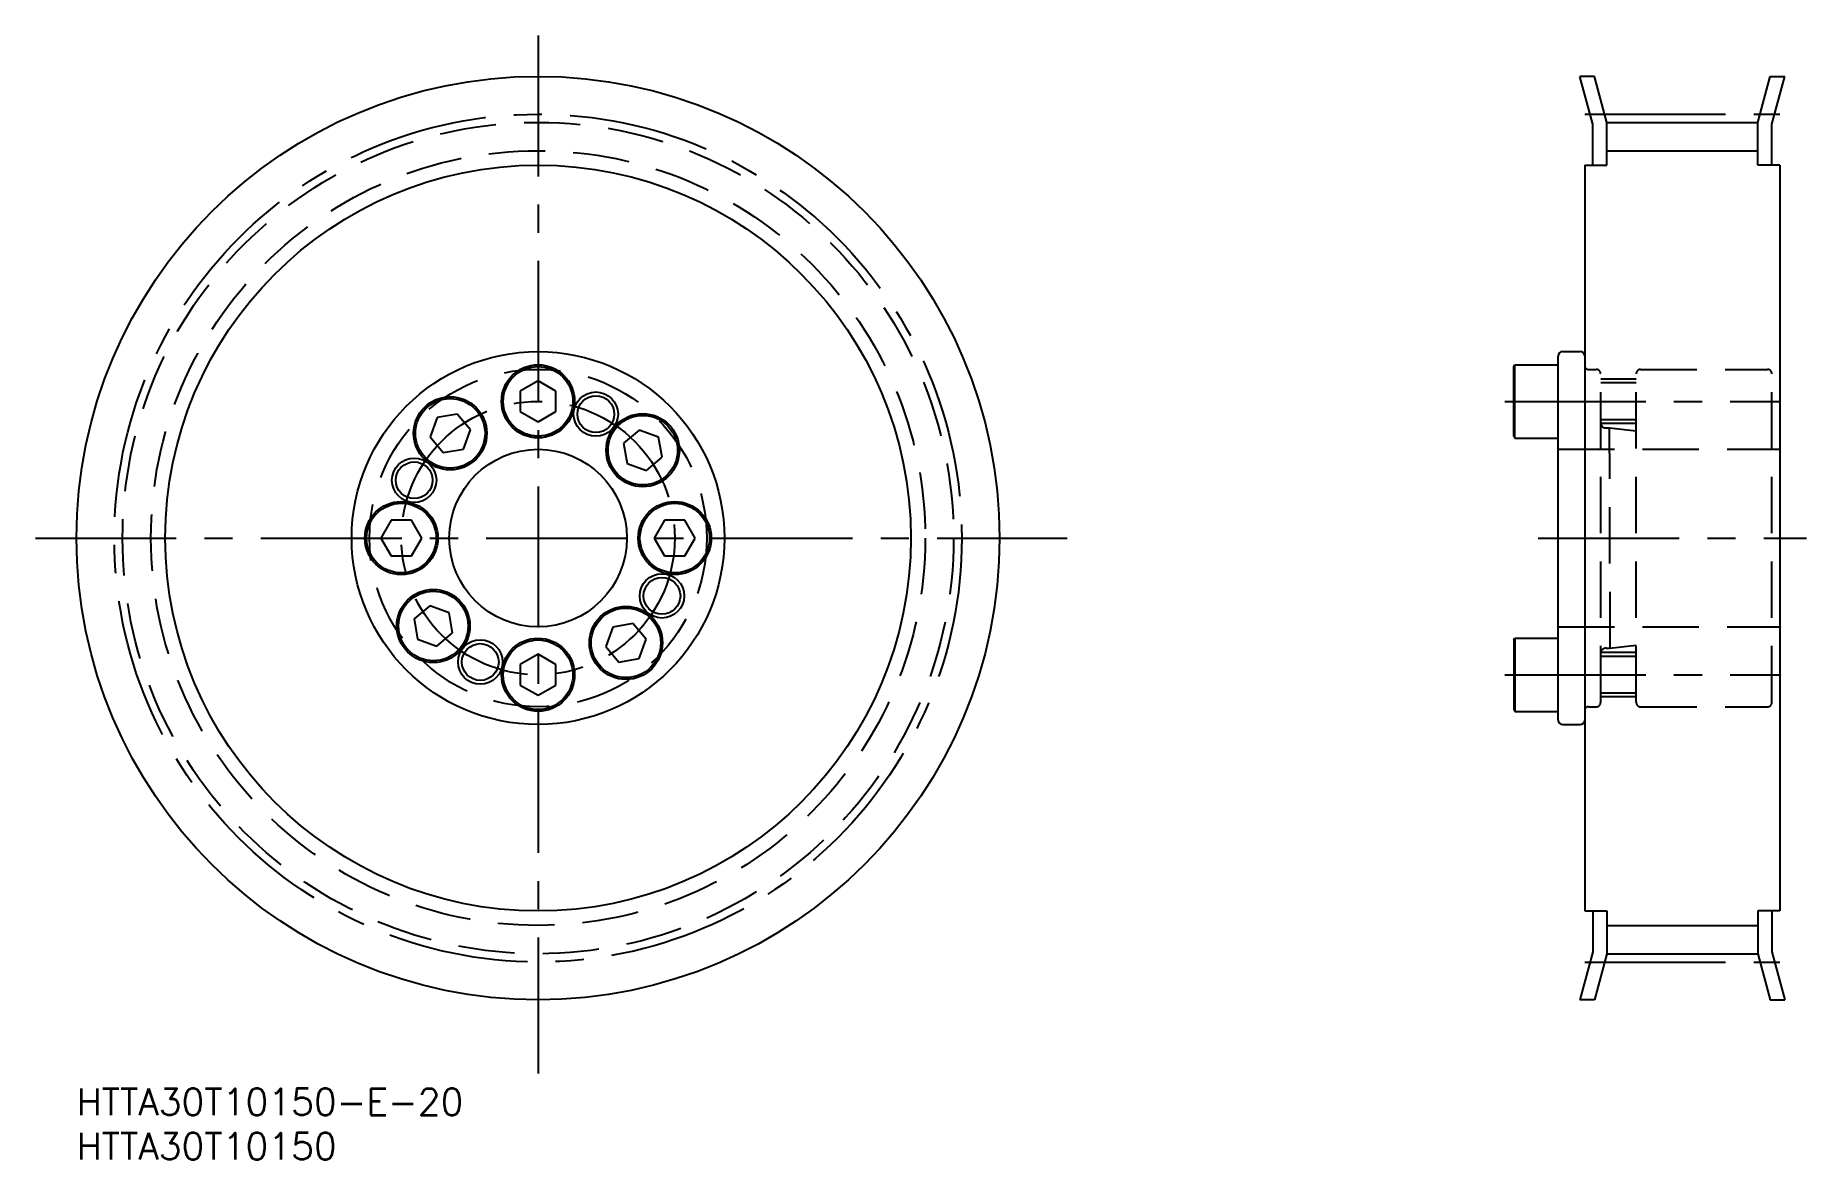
# Model space of a CAD drawing. Extents: x -5 to 195, y -8 to 119.
import ezdxf

# ---------------------------------------------------------------- set-up
doc = ezdxf.new("R2010")
doc.units = 0
doc.header["$LTSCALE"] = 0.5
doc.linetypes.add('CENTER', pattern=[50.8, 31.75, -6.35, 6.35, -6.35])
doc.linetypes.add('DASHED', pattern=[19.05, 12.7, -6.35])
for name, color, linetype in [('MSM_CENTER', 1, 'CENTER'), ('MSM_CONTINUOUS', 7, 'CONTINUOUS'), ('MSM_DASHED', 4, 'DASHED'), ('MSM_NARROW', 5, 'CONTINUOUS'), ('MSM_PART_NUMBER', 7, 'CONTINUOUS')]:
    doc.layers.add(name, color=color, linetype=linetype)
doc.styles.get("Standard").update_dxf_attribs({"font": 'txt.shx', "height": 3, "bigfont": 'bigfont.shx'})

# ---------------------------------------------------------------- blocks, each defined once
blk = doc.blocks.new('*U2')
at = {"layer": 'MSM_PART_NUMBER'}
blk.add_text('HTTA30T10150-E-20', height=3, dxfattribs=at).set_placement((0, -3))
blk = doc.blocks.new('*U3')
at = {"layer": 'MSM_PART_NUMBER'}
blk.add_text('HTTA30T10150', height=3, dxfattribs=at).set_placement((0, -8))

msp = doc.modelspace()

# ---------------------------------------------------------------- linework, layer by layer
at = {"layer": 'MSM_CENTER'}
for p, q in [((52, 118.61), (52, 1.71)), ((169.93, 109.74), (191.93, 109.74)), ((160.93, 77.4), (192.03, 77.4)), ((-4.64, 62), (111.61, 62)), ((164.7, 62), (194.93, 62)), ((160.93, 46.6), (192.03, 46.6)), ((169.93, 14.25), (191.93, 14.25))]:
    msp.add_line(p, q, dxfattribs=at)
for radius in [47.74, 15.4]:
    msp.add_circle((52, 62), radius, dxfattribs=at)
at = {"layer": 'MSM_CONTINUOUS'}
for p, q in [((170.83, 108.61), (169.39, 114)), ((171.04, 114), (169.39, 114)), ((172.43, 108.82), (171.04, 114)), ((189.43, 108.82), (190.82, 114)), ((190.82, 114), (192.47, 114)), ((191.03, 108.61), (192.47, 114)), ((170.83, 104), (170.83, 108.61)), ((172.43, 104), (172.43, 108.82)), ((172.43, 108.82), (189.43, 108.82)), ((189.43, 104), (189.43, 108.82)), ((191.03, 104), (191.03, 108.61)), ((169.93, 104), (169.93, 20)), ((169.93, 104), (172.43, 104)), ((191.93, 104), (189.43, 104)), ((191.93, 104), (191.93, 20)), ((166.93, 41.5), (166.93, 82.5)), ((167.43, 83), (169.43, 83)), ((161.93, 81.32), (162.05, 81.52)), ((161.93, 73.48), (161.93, 81.32)), ((162.05, 81.52), (166.93, 81.52)), ((162.05, 73.27), (162.05, 81.52)), ((52, 79.71), (50, 78.55)), ((50, 78.55), (50, 76.25)), ((54, 78.55), (52, 79.71)), ((53, 79.13), (53, 79.13)), ((53.5, 78.84), (53.5, 78.84)), ((54, 76.25), (54, 78.55)), ((42.89, 75.97), (40.62, 75.57)), ((44.38, 74.2), (42.89, 75.97)), ((50, 76.25), (52, 75.09)), ((52, 75.09), (54, 76.25)), ((40.62, 75.57), (39.83, 73.4)), ((43.59, 72.03), (44.38, 74.2)), ((63.4, 74.17), (61.63, 72.69)), ((65.57, 73.38), (63.4, 74.17)), ((39.83, 73.4), (41.31, 71.63)), ((41.31, 71.63), (43.59, 72.03)), ((61.63, 72.69), (62.03, 70.41)), ((65.97, 71.11), (65.57, 73.38)), ((161.93, 73.48), (162.05, 73.27)), ((162.05, 73.27), (166.93, 73.27)), ((62.03, 70.41), (64.2, 69.62)), ((64.2, 69.62), (65.97, 71.11)), ((35.45, 64), (34.29, 62)), ((37.75, 64), (35.45, 64)), ((38.91, 62), (37.75, 64)), ((66.25, 64), (65.09, 62)), ((68.55, 64), (66.25, 64)), ((69.71, 62), (68.55, 64)), ((34.29, 62), (35.45, 60)), ((37.75, 60), (38.91, 62)), ((65.09, 62), (66.25, 60)), ((68.55, 60), (69.71, 62)), ((35.45, 60), (37.75, 60)), ((66.25, 60), (68.55, 60)), ((39.8, 54.38), (38.03, 52.89)), ((41.97, 53.59), (39.8, 54.38)), ((38.03, 52.89), (38.43, 50.62)), ((42.37, 51.31), (41.97, 53.59)), ((60.41, 51.97), (59.62, 49.8)), ((62.69, 52.37), (60.41, 51.97)), ((64.17, 50.6), (62.69, 52.37)), ((38.43, 50.62), (40.6, 49.83)), ((40.6, 49.83), (42.37, 51.31)), ((63.38, 48.43), (64.17, 50.6)), ((161.93, 50.52), (162.05, 50.72)), ((161.93, 50.52), (161.93, 42.68)), ((162.05, 50.72), (166.93, 50.72)), ((162.05, 50.72), (162.05, 42.47)), ((52, 48.91), (50, 47.75)), ((54, 47.75), (52, 48.91)), ((59.62, 49.8), (61.11, 48.03)), ((61.11, 48.03), (63.38, 48.43)), ((50, 47.75), (50, 45.45)), ((54, 45.45), (54, 47.75)), ((50, 45.45), (52, 44.29)), ((52, 44.29), (54, 45.45)), ((161.93, 42.68), (162.05, 42.47)), ((162.05, 42.47), (166.93, 42.47)), ((167.43, 41), (169.43, 41)), ((169.93, 20), (172.43, 20)), ((170.83, 20), (170.83, 15.39)), ((172.43, 20), (172.43, 15.17)), ((189.43, 20), (189.43, 15.17)), ((191.93, 20), (189.43, 20)), ((191.03, 20), (191.03, 15.39)), ((170.83, 15.39), (169.39, 10)), ((172.43, 15.17), (171.04, 10)), ((172.43, 15.17), (189.43, 15.17)), ((189.43, 15.17), (190.82, 10)), ((191.03, 15.39), (192.47, 10)), ((171.04, 10), (169.39, 10)), ((190.82, 10), (192.47, 10))]:
    msp.add_line(p, q, dxfattribs=at)
for centre, radius in [((52, 62), 52), ((52, 62), 42), ((52, 62), 21), ((52, 77.4), 4.12), ((52, 77.4), 3.92), ((42.1, 73.8), 4.12), ((58.51, 75.96), 2.07), ((42.1, 73.8), 3.92), ((63.8, 71.9), 4.12), ((63.8, 71.9), 3.92), ((52, 62), 10), ((38.04, 68.51), 2.07), ((36.6, 62), 4.12), ((36.6, 62), 3.92), ((67.4, 62), 4.12), ((67.4, 62), 3.92), ((40.2, 52.1), 4.12), ((40.2, 52.1), 3.92), ((65.96, 55.49), 2.07), ((61.9, 50.2), 4.12), ((61.9, 50.2), 3.92), ((45.49, 48.04), 2.07), ((52, 46.6), 4.12), ((52, 46.6), 3.92)]:
    msp.add_circle(centre, radius, dxfattribs=at)
for centre, start, end in [((167.43, 82.5), 90, 180), ((169.43, 82.5), 0, 90), ((167.43, 41.5), 180, 270), ((169.43, 41.5), 270, 0)]:
    msp.add_arc(centre, 0.5, start, end, dxfattribs=at)
at = {"layer": 'MSM_DASHED'}
for p, q in [((170.34, 81), (171.23, 81)), ((171.73, 43.5), (171.73, 80.5)), ((175.73, 79.9), (171.73, 79.9)), ((175.73, 43.5), (175.73, 80.5)), ((176.23, 81), (190.53, 81)), ((191.03, 43.5), (191.03, 80.5)), ((175.73, 79.47), (171.73, 79.47)), ((175.73, 75.33), (171.73, 75.33)), ((175.73, 74.9), (171.73, 74.9)), ((172.33, 74.4), (172.73, 74.4)), ((172.8, 49.61), (172.73, 74.4)), ((172.73, 74.4), (175.73, 74.07)), ((166.93, 72), (191.93, 72)), ((166.93, 52), (191.93, 52)), ((172.73, 49.6), (175.73, 49.93)), ((175.73, 49.1), (171.73, 49.1)), ((175.73, 48.67), (171.73, 48.67)), ((172.33, 49.6), (172.73, 49.6)), ((175.73, 44.53), (171.73, 44.53)), ((175.73, 44.1), (171.73, 44.1)), ((170.34, 43), (171.23, 43)), ((176.23, 43), (190.53, 43))]:
    msp.add_line(p, q, dxfattribs=at)
for radius in [46.82, 43.62, 19]:
    msp.add_circle((52, 62), radius, dxfattribs=at)
for centre, radius, start, end in [((170.34, 81.41), 0.41, 180, 270), ((171.23, 80.5), 0.5, 0, 90), ((176.23, 80.5), 0.5, 90, 180), ((190.53, 80.5), 0.5, 0, 90), ((172.33, 75), 0.6, 180.0007, 270), ((172.33, 49), 0.6, 90, 179.9993), ((170.34, 42.59), 0.41, 90, 180), ((171.23, 43.5), 0.5, 270, 0), ((176.23, 43.5), 0.5, 180, 270), ((190.53, 43.5), 0.5, 270, 0)]:
    msp.add_arc(centre, radius, start, end, dxfattribs=at)
at = {"layer": 'MSM_NARROW'}
for p, q in [((172.43, 105.62), (189.43, 105.62)), ((172.43, 18.37), (189.43, 18.37))]:
    msp.add_line(p, q, dxfattribs=at)
for centre in [(58.51, 75.96), (38.04, 68.51), (65.96, 55.49), (45.49, 48.04)]:
    msp.add_circle(centre, 2.5, dxfattribs=at)

# ---------------------------------------------------------------- block references
at = {"layer": 'MSM_CONTINUOUS'}
for name in ['*U2', '*U3']:
    msp.add_blockref(name, (0, 0), dxfattribs=at)

doc.saveas('drawing.dxf')
